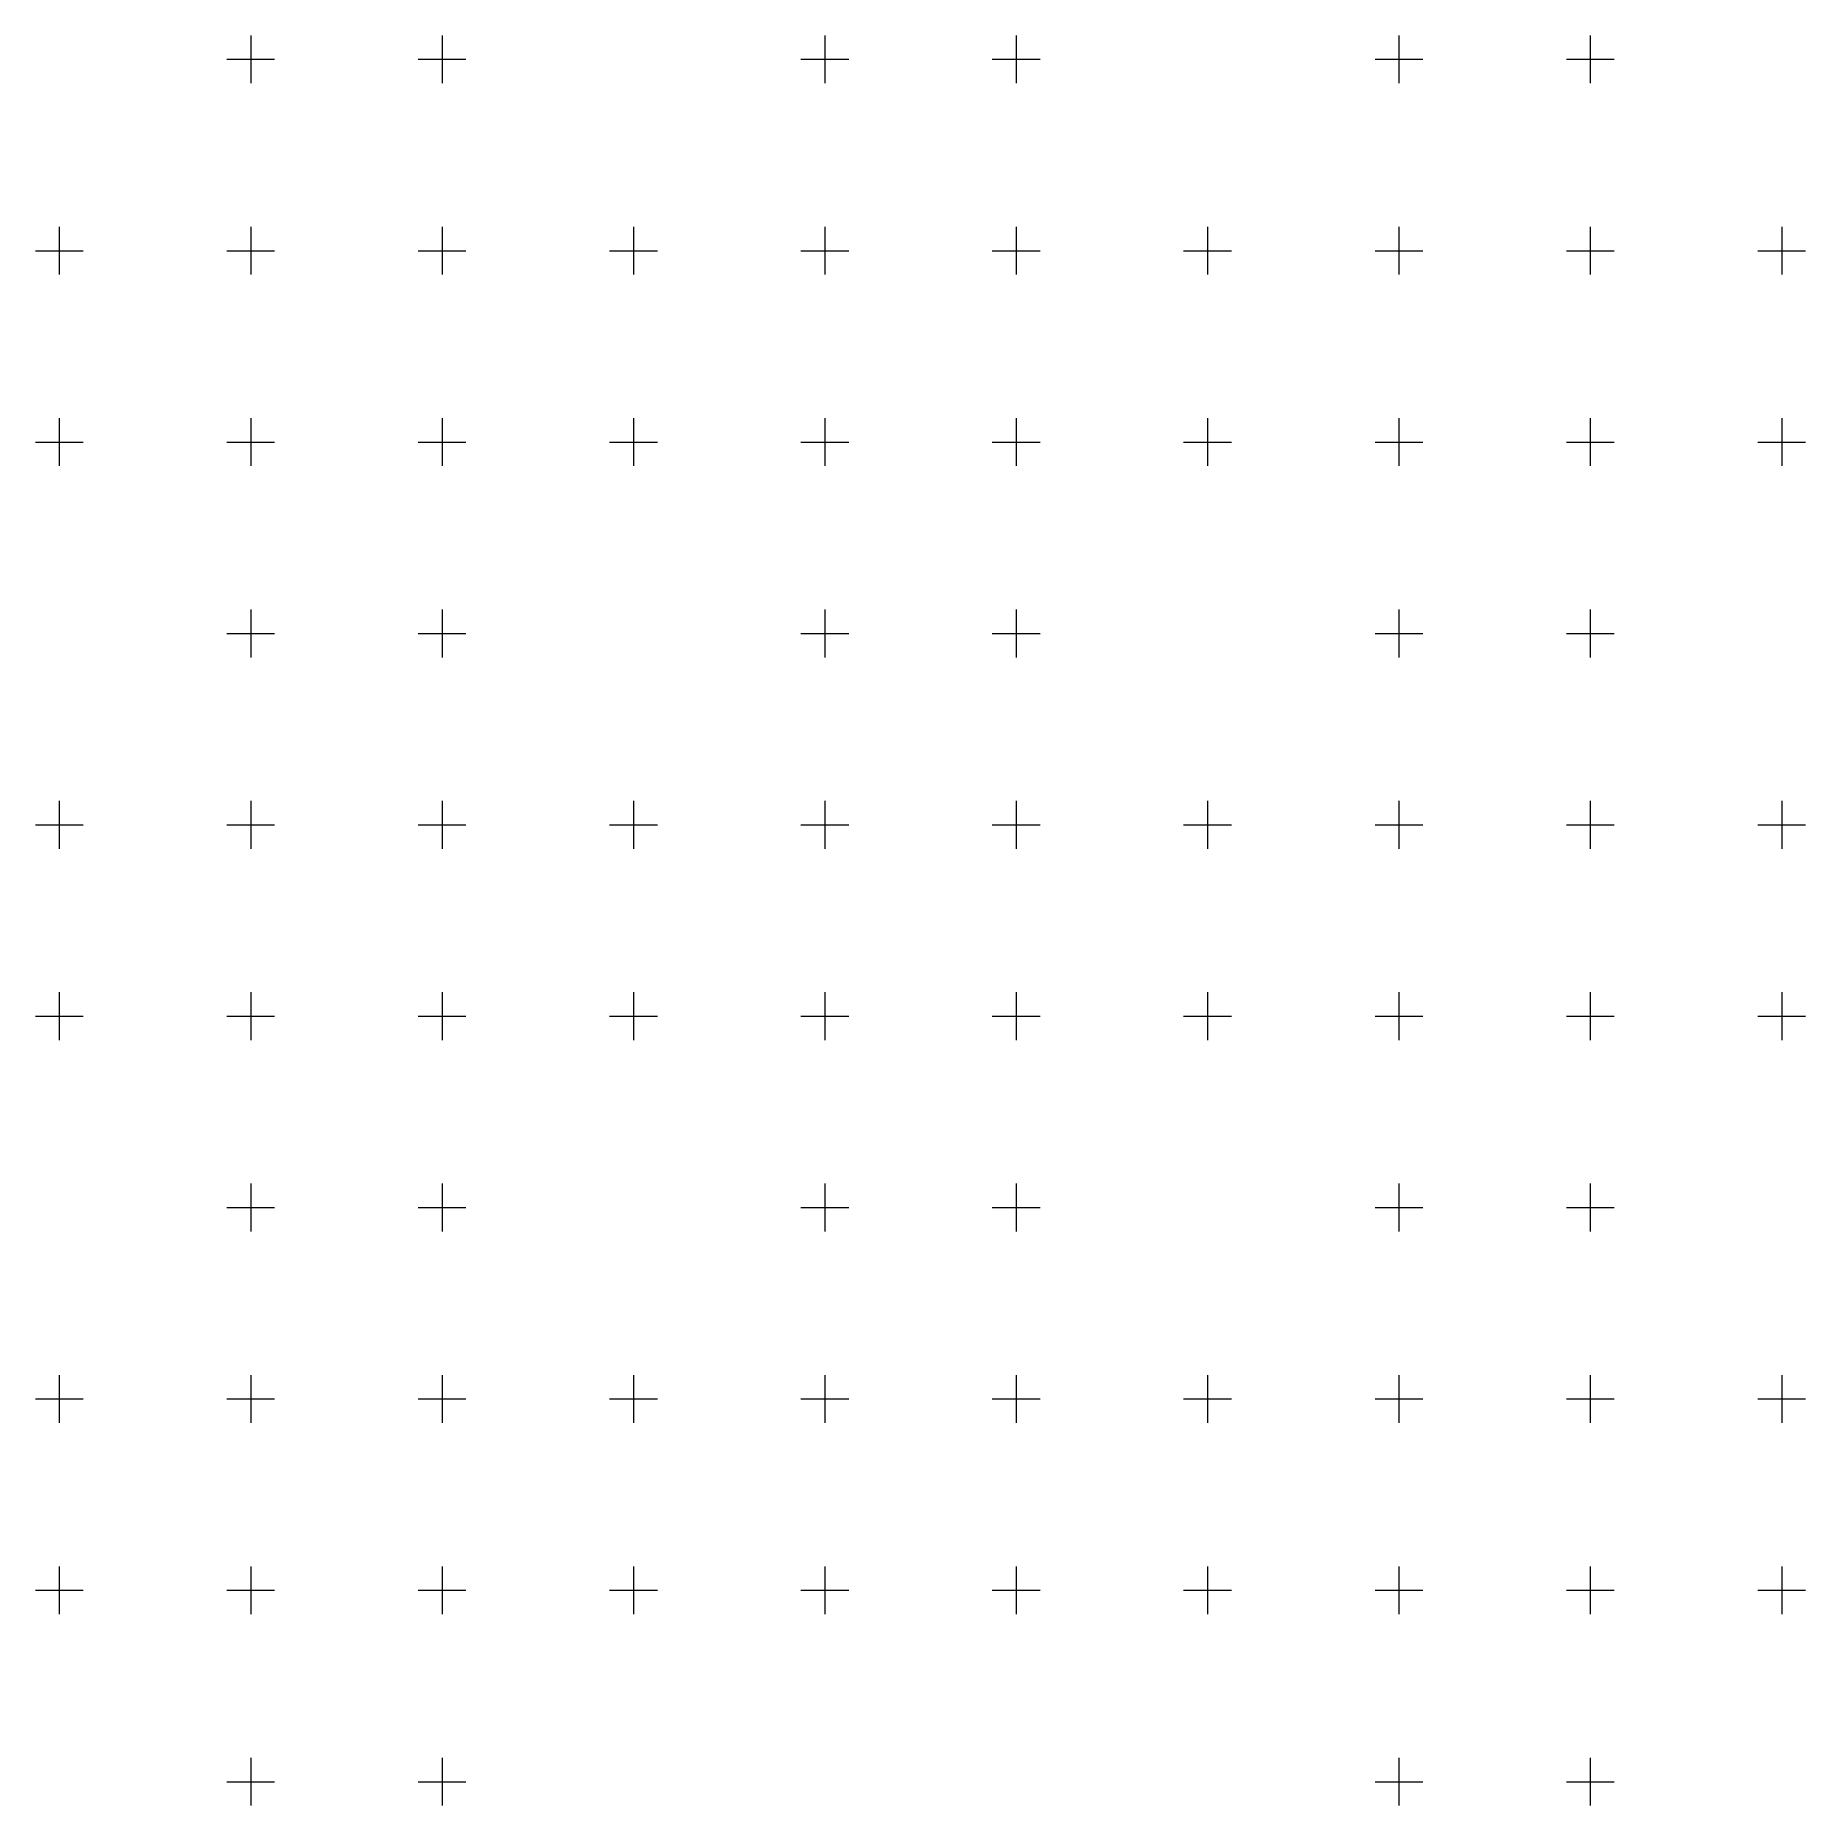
# Model space of a CAD drawing. Header units: millimetres. Extents: x -37 to 37, y -37 to 37.
import ezdxf

# ---------------------------------------------------------------- set-up
doc = ezdxf.new("R2010")
doc.units = ezdxf.units.MM
doc.layers.add('VectorLines_Heavy_0p003mm', color=1, linetype='CONTINUOUS', lineweight=0, true_color=0xff0000)

msp = doc.modelspace()

# ---------------------------------------------------------------- linework, layer by layer
at = {"layer": 'VectorLines_Heavy_0p003mm'}
for p, q in [((-28, 37), (-28, 35)), ((-20, 37), (-20, 35)), ((-4, 37), (-4, 35)), ((4, 37), (4, 35)), ((20, 37), (20, 35)), ((28, 37), (28, 35)), ((-29, 36), (-27, 36)), ((-21, 36), (-19, 36)), ((-5, 36), (-3, 36)), ((3, 36), (5, 36)), ((19, 36), (21, 36)), ((27, 36), (29, 36)), ((-36, 29), (-36, 27)), ((-28, 29), (-28, 27)), ((-20, 29), (-20, 27)), ((-12, 29), (-12, 27)), ((-4, 29), (-4, 27)), ((4, 29), (4, 27)), ((12, 29), (12, 27)), ((20, 29), (20, 27)), ((28, 29), (28, 27)), ((36, 29), (36, 27)), ((-37, 28), (-35, 28)), ((-29, 28), (-27, 28)), ((-21, 28), (-19, 28)), ((-13, 28), (-11, 28)), ((-5, 28), (-3, 28)), ((3, 28), (5, 28)), ((11, 28), (13, 28)), ((19, 28), (21, 28)), ((27, 28), (29, 28)), ((35, 28), (37, 28)), ((-36, 21), (-36, 19)), ((-28, 21), (-28, 19)), ((-20, 21), (-20, 19)), ((-12, 21), (-12, 19)), ((-4, 21), (-4, 19)), ((4, 21), (4, 19)), ((12, 21), (12, 19)), ((20, 21), (20, 19)), ((28, 21), (28, 19)), ((36, 21), (36, 19)), ((-37, 20), (-35, 20)), ((-29, 20), (-27, 20)), ((-21, 20), (-19, 20)), ((-13, 20), (-11, 20)), ((-5, 20), (-3, 20)), ((3, 20), (5, 20)), ((11, 20), (13, 20)), ((19, 20), (21, 20)), ((27, 20), (29, 20)), ((35, 20), (37, 20)), ((-28, 13), (-28, 11)), ((-20, 13), (-20, 11)), ((-4, 13), (-4, 11)), ((4, 13), (4, 11)), ((20, 13), (20, 11)), ((28, 13), (28, 11)), ((-29, 12), (-27, 12)), ((-21, 12), (-19, 12)), ((-5, 12), (-3, 12)), ((3, 12), (5, 12)), ((19, 12), (21, 12)), ((27, 12), (29, 12)), ((-36, 5), (-36, 3)), ((-28, 5), (-28, 3)), ((-20, 5), (-20, 3)), ((-12, 5), (-12, 3)), ((-4, 5), (-4, 3)), ((4, 5), (4, 3)), ((12, 5), (12, 3)), ((20, 5), (20, 3)), ((28, 5), (28, 3)), ((36, 5), (36, 3)), ((-37, 4), (-35, 4)), ((-29, 4), (-27, 4)), ((-21, 4), (-19, 4)), ((-13, 4), (-11, 4)), ((-5, 4), (-3, 4)), ((3, 4), (5, 4)), ((11, 4), (13, 4)), ((19, 4), (21, 4)), ((27, 4), (29, 4)), ((35, 4), (37, 4)), ((-36, -3), (-36, -5)), ((-28, -3), (-28, -5)), ((-20, -3), (-20, -5)), ((-12, -3), (-12, -5)), ((-4, -3), (-4, -5)), ((4, -3), (4, -5)), ((12, -3), (12, -5)), ((20, -3), (20, -5)), ((28, -3), (28, -5)), ((36, -3), (36, -5)), ((-37, -4), (-35, -4)), ((-29, -4), (-27, -4)), ((-21, -4), (-19, -4)), ((-13, -4), (-11, -4)), ((-5, -4), (-3, -4)), ((3, -4), (5, -4)), ((11, -4), (13, -4)), ((19, -4), (21, -4)), ((27, -4), (29, -4)), ((35, -4), (37, -4)), ((-28, -11), (-28, -13)), ((-20, -11), (-20, -13)), ((-4, -11), (-4, -13)), ((4, -11), (4, -13)), ((20, -11), (20, -13)), ((28, -11), (28, -13)), ((-29, -12), (-27, -12)), ((-21, -12), (-19, -12)), ((-5, -12), (-3, -12)), ((3, -12), (5, -12)), ((19, -12), (21, -12)), ((27, -12), (29, -12)), ((-36, -19), (-36, -21)), ((-28, -19), (-28, -21)), ((-20, -19), (-20, -21)), ((-12, -19), (-12, -21)), ((-4, -19), (-4, -21)), ((4, -19), (4, -21)), ((12, -19), (12, -21)), ((20, -19), (20, -21)), ((28, -19), (28, -21)), ((36, -19), (36, -21)), ((-37, -20), (-35, -20)), ((-29, -20), (-27, -20)), ((-21, -20), (-19, -20)), ((-13, -20), (-11, -20)), ((-5, -20), (-3, -20)), ((3, -20), (5, -20)), ((11, -20), (13, -20)), ((19, -20), (21, -20)), ((27, -20), (29, -20)), ((35, -20), (37, -20)), ((-36, -27), (-36, -29)), ((-28, -27), (-28, -29)), ((-20, -27), (-20, -29)), ((-12, -27), (-12, -29)), ((-4, -27), (-4, -29)), ((4, -27), (4, -29)), ((12, -27), (12, -29)), ((20, -27), (20, -29)), ((28, -27), (28, -29)), ((36, -27), (36, -29)), ((-37, -28), (-35, -28)), ((-29, -28), (-27, -28)), ((-21, -28), (-19, -28)), ((-13, -28), (-11, -28)), ((-5, -28), (-3, -28)), ((3, -28), (5, -28)), ((11, -28), (13, -28)), ((19, -28), (21, -28)), ((27, -28), (29, -28)), ((35, -28), (37, -28)), ((-28, -35), (-28, -37)), ((-20, -35), (-20, -37)), ((20, -35), (20, -37)), ((28, -35), (28, -37)), ((-29, -36), (-27, -36)), ((-21, -36), (-19, -36)), ((19, -36), (21, -36)), ((27, -36), (29, -36))]:
    msp.add_line(p, q, dxfattribs=at)

doc.saveas('drawing.dxf')
